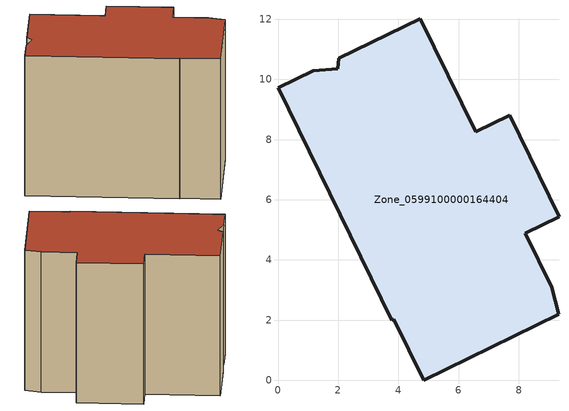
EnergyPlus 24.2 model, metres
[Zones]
Zone_0599100000164404
 floor ground (C_G): 2.01,10.69 4.73,12.02 6.57,8.26 7.69,8.81 9.33,5.44 8.21,4.89 9.08,3.1 9.33,2.2 4.83,0 3.84,2.03 3.77,2 0,9.72 1.18,10.29 1.98,10.35 z0
 wall outside (C_F): 3.77,2 3.84,2.03 4.83,0 9.33,2.2 9.08,3.1 8.21,4.89 9.33,5.44 7.69,8.81 6.57,8.26 4.73,12.02 2.01,10.69 1.98,10.35 1.18,10.29 0,9.72 3.77,2 z0:8.62
 roof outside (C_R): 6.57,8.26 4.73,12.02 2.01,10.69 1.98,10.35 1.18,10.29 0,9.72 3.77,2 3.84,2.03 4.83,0 9.33,2.2 9.08,3.1 8.21,4.89 9.33,5.44 7.69,8.81 z8.62
[BUILDING]
Pand.0599100000164404: North Axis=0; Terrain=City; Loads Convergence Tolerance Value=0.04; Temperature Convergence Tolerance Value=0.4; Solar Distribution=FullExterior; Maximum Number of Warmup Days=25; Minimum Number of Warmup Days=1
[Site:Location]
Rotterdam.The.Hague.AP_ZH_NLD Design_Conditions: Latitude=51.96; Longitude=4.45; Time Zone=1; Elevation=-4.5
[SITE:GROUNDTEMPERATURE:BUILDINGSURFACE]
18, 18, 18, 18, 18, 18, 18, 18, 18, 18, 18, 18
[MATERIAL] Thermal Absorptance=0.9; Solar Absorptance=0.7; Visible Absorptance=0.7
Name | Roughness | Thickness | Conductivity | Density | Specific Heat
G.TC.1946-1964 | MediumSmooth | 0.15 | 1 | 540 | 1210
F.TC.1946-1964 | Rough | 0.3 | 0.857143 | 1920 | 840
R.TC.1946-1964 | MediumRough | 0.2 | 0.235294 | 1500 | 1000
[CONSTRUCTION]
C_G: G.TC.1946-1964
C_F: F.TC.1946-1964
C_R: R.TC.1946-1964
[ZONE]
Zone_0599100000164404: Type=1; Multiplier=1; Ceiling Height=Autocalculate; Volume=Autocalculate; Floor Area=autocalculate; Part of Total Floor Area=Yes
[ZONEINFILTRATION:DESIGNFLOWRATE]
Infil_Zone_0599100000164404: Zone or ZoneList or Space or SpaceList=Zone_0599100000164404; Schedule=AlwaysOn; Design Flow Rate Calculation Method=Flow/Area; Flow Rate per Floor Area=0.003; Constant Term Coefficient=1; Temperature Term Coefficient=0; Velocity Term Coefficient=0; Velocity Squared Term Coefficient=0
[HVACTEMPLATE:ZONE:IDEALLOADSAIRSYSTEM]
Zone_0599100000164404: Maximum Heating Supply Air Temperature=50; Minimum Cooling Supply Air Temperature=13; Maximum Heating Supply Air Humidity Ratio=0.0156; Minimum Cooling Supply Air Humidity Ratio=0.0077; Heating Limit=NoLimit; Cooling Limit=NoLimit; Dehumidification Control Type=ConstantSensibleHeatRatio; Cooling Sensible Heat Ratio=0.7; Dehumidification Setpoint=60; Humidification Control Type=None; Humidification Setpoint=30; Outdoor Air Method=None; Outdoor Air Flow Rate per Person=0.00944; Outdoor Air Flow Rate per Zone Floor Area=0; Outdoor Air Flow Rate per Zone=0; Demand Controlled Ventilation Type=None; Outdoor Air Economizer Type=NoEconomizer; Heat Recovery Type=None; Sensible Heat Recovery Effectiveness=0.7; Latent Heat Recovery Effectiveness=0.65
[ZONECONTROL:THERMOSTAT]
ThermostatControl_Zone_0599100000164404: Zone or ZoneList=Zone_0599100000164404; Control Type Schedule=DualSetpointControlType; Control 1=Thermostat_Zone_0599100000164404; Temperature Difference Between Cutout And Setpoint=0
[THERMOSTATSETPOINT:DUALSETPOINT]
Thermostat_Zone_0599100000164404: Heating Setpoint Temperature Schedule=HeatingSetpoint_Zone_0599100000164404; Cooling Setpoint Temperature Schedule=CoolingSetpoint_Zone_0599100000164404
[SCHEDULE:COMPACT]
HeatingSetpoint_Zone_0599100000164404: Through: 12/31, For: AllDays, Until: 24:00, 21
CoolingSetpoint_Zone_0599100000164404: Through: 12/31, For: AllDays, Until: 24:00, 24
DualSetpointControlType: Through: 12/31, For: AllDays, Until: 24:00, 4
AlwaysOn: Through: 12/31, For: AllDays, Until: 24:00, 1
